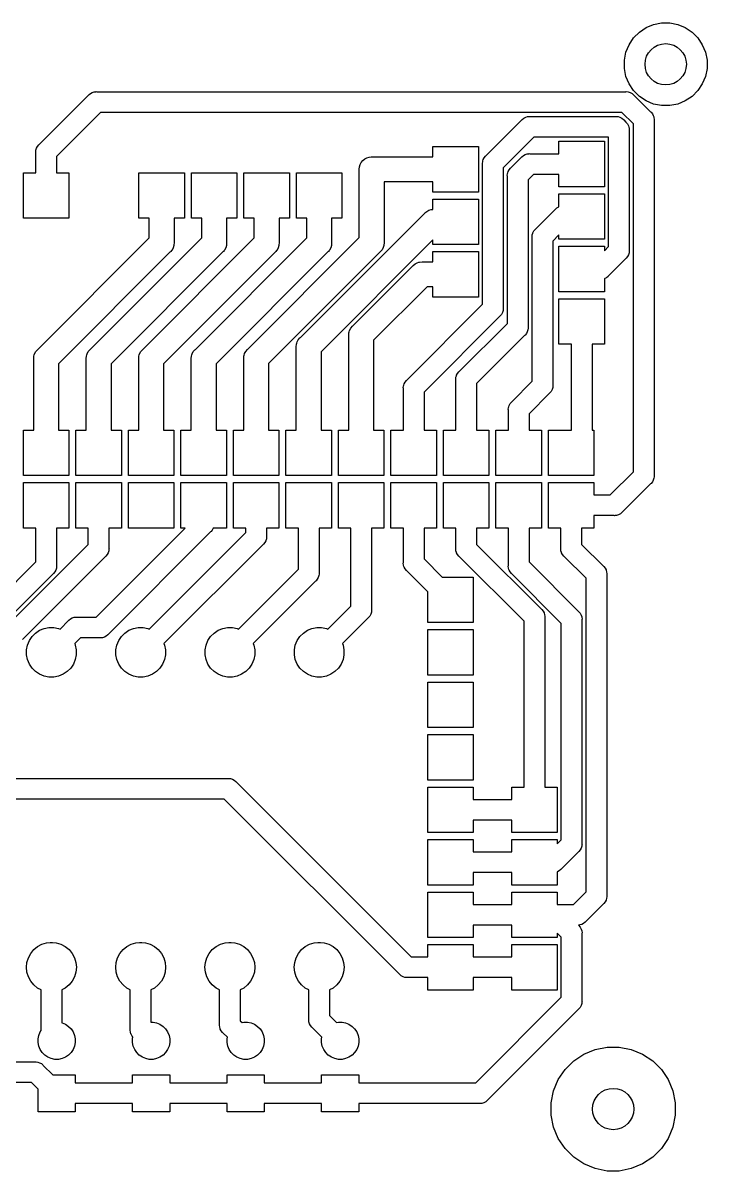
# Model space of a CAD drawing. Extents: x 109.8 to 170.9, y -114 to -57.2.
# Drawn here: x 137.8 to 170.9, y -112.7 to -57.2 of the extents above; entities that cross this region are included whole.
import ezdxf

# ---------------------------------------------------------------- set-up
doc = ezdxf.new("R2010")
doc.units = 0
doc.header["$MEASUREMENT"] = 0
doc.layers.add('BLACK', color=7, linetype='CONTINUOUS')

msp = doc.modelspace()

# ---------------------------------------------------------------- linework, layer by layer
at = {"layer": 'BLACK', "linetype": 'CONTINUOUS'}
for p, q in [((168.327, -57.2589), (168.713, -57.182)), ((168.713, -57.182), (169.107, -57.182)), ((169.107, -57.182), (169.493, -57.2589)), ((167.356, -57.9071), (167.635, -57.6285)), ((167.635, -57.6285), (167.963, -57.4096)), ((167.963, -57.4096), (168.327, -57.2589)), ((169.493, -57.2589), (169.857, -57.4096)), ((169.857, -57.4096), (170.185, -57.6285)), ((170.185, -57.6285), (170.464, -57.9071)), ((166.987, -58.5986), (167.138, -58.2346)), ((167.138, -58.2346), (167.356, -57.9071)), ((170.464, -57.9071), (170.682, -58.2346)), ((170.682, -58.2346), (170.833, -58.5986)), ((166.91, -58.985), (166.987, -58.5986)), ((170.833, -58.5986), (170.91, -58.985)), ((166.91, -59.379), (166.91, -58.985)), ((166.987, -59.7654), (166.91, -59.379)), ((170.91, -59.379), (170.833, -59.7654)), ((170.91, -58.985), (170.91, -59.379)), ((167.138, -60.1294), (166.987, -59.7654)), ((170.833, -59.7654), (170.682, -60.1294)), ((141.083, -60.5902), (141.17, -60.5438)), ((141.17, -60.5438), (141.264, -60.5152)), ((141.17, -60.5438), (141.17, -60.5438)), ((141.264, -60.5152), (141.337, -60.508)), ((141.337, -60.508), (141.362, -60.5056)), ((141.362, -60.5056), (141.387, -60.508)), ((141.387, -60.508), (166.978, -60.508)), ((166.978, -60.508), (167.003, -60.5056)), ((167.003, -60.5056), (167.101, -60.5152)), ((167.101, -60.5152), (167.195, -60.5438)), ((167.356, -60.4569), (167.138, -60.1294)), ((167.195, -60.5438), (167.195, -60.5438)), ((167.195, -60.5438), (167.282, -60.5902)), ((167.635, -60.7355), (167.356, -60.4569)), ((170.464, -60.4569), (170.185, -60.7355)), ((170.682, -60.1294), (170.464, -60.4569)), ((138.602, -63.0611), (140.991, -60.6718)), ((140.991, -60.6718), (141.007, -60.6527)), ((141.007, -60.6527), (141.026, -60.6371)), ((141.026, -60.6371), (141.083, -60.5902)), ((141.026, -60.6371), (141.026, -60.6371)), ((167.282, -60.5902), (167.358, -60.6527)), ((167.358, -60.6527), (167.374, -60.6718)), ((167.374, -60.6718), (168.182, -61.48)), ((167.963, -60.9544), (167.635, -60.7355)), ((168.327, -61.1051), (167.963, -60.9544)), ((169.857, -60.9544), (169.493, -61.1051)), ((170.185, -60.7355), (169.857, -60.9544)), ((141.569, -61.508), (139.438, -63.6391)), ((166.796, -61.508), (141.569, -61.508)), ((167.346, -62.058), (166.796, -61.508)), ((168.182, -61.48), (168.201, -61.4957)), ((168.201, -61.4957), (168.264, -61.5718)), ((168.264, -61.5718), (168.31, -61.6587)), ((168.713, -61.182), (168.327, -61.1051)), ((169.107, -61.182), (168.713, -61.182)), ((169.493, -61.1051), (169.107, -61.182)), ((160.214, -63.6151), (161.957, -61.8718)), ((161.957, -61.8718), (161.973, -61.8527)), ((161.973, -61.8527), (162.049, -61.7903)), ((162.049, -61.7903), (162.136, -61.7438)), ((162.136, -61.7438), (162.23, -61.7152)), ((162.23, -61.7152), (162.303, -61.708)), ((162.303, -61.708), (162.328, -61.7056)), ((162.328, -61.7056), (162.353, -61.708)), ((162.353, -61.708), (166.481, -61.708)), ((166.481, -61.708), (166.506, -61.7056)), ((166.506, -61.7056), (166.531, -61.708)), ((166.531, -61.708), (166.604, -61.7152)), ((166.604, -61.7152), (166.698, -61.7438)), ((166.698, -61.7438), (166.785, -61.7903)), ((166.785, -61.7903), (166.861, -61.8527)), ((166.861, -61.8527), (166.877, -61.8718)), ((166.877, -61.8718), (166.982, -61.9771)), ((166.982, -61.9771), (167.001, -61.9927)), ((167.001, -61.9927), (167.064, -62.0689)), ((167.064, -62.0689), (167.11, -62.1557)), ((167.11, -62.1557), (167.13, -62.2219)), ((167.346, -78.9029), (167.346, -62.058)), ((168.31, -61.6587), (168.331, -61.726)), ((168.331, -61.726), (168.339, -61.7529)), ((168.339, -61.7529), (168.348, -61.8509)), ((168.348, -61.8509), (168.346, -61.8755)), ((168.346, -61.8755), (168.346, -79.0854)), ((162.535, -62.708), (161.05, -64.1931)), ((166.146, -62.708), (162.535, -62.708)), ((166.146, -68.0009), (166.146, -62.708)), ((167.13, -62.2219), (167.139, -62.25)), ((167.139, -62.25), (167.148, -62.348)), ((167.148, -62.348), (167.146, -62.3726)), ((167.146, -62.3726), (167.146, -68.1834)), ((138.445, -63.334), (138.474, -63.2397)), ((138.474, -63.2397), (138.476, -63.235)), ((138.476, -63.235), (138.52, -63.1529)), ((138.52, -63.1529), (138.583, -63.0767)), ((138.583, -63.0767), (138.602, -63.0611)), ((157.65, -63.662), (157.65, -63.162)), ((157.65, -63.162), (159.85, -63.162)), ((159.85, -63.162), (159.85, -65.362)), ((163.746, -63.508), (163.746, -62.908)), ((163.746, -62.908), (165.946, -62.908)), ((165.946, -62.908), (165.946, -65.108)), ((138.436, -63.432), (138.445, -63.334)), ((138.438, -63.4566), (138.436, -63.432)), ((138.438, -64.432), (138.438, -63.4566)), ((139.438, -63.6391), (139.438, -64.432)), ((154.185, -63.927), (154.26, -63.8357)), ((154.26, -63.8357), (154.351, -63.7607)), ((154.351, -63.7607), (154.455, -63.705)), ((154.455, -63.705), (154.568, -63.6707)), ((154.568, -63.6707), (154.657, -63.662)), ((154.657, -63.662), (154.686, -63.6591)), ((154.686, -63.6591), (154.715, -63.662)), ((154.715, -63.662), (157.65, -63.662)), ((160.057, -63.888), (160.069, -63.8497)), ((160.069, -63.8497), (160.086, -63.7937)), ((160.086, -63.7937), (160.132, -63.7069)), ((160.132, -63.7069), (160.195, -63.6307)), ((160.195, -63.6307), (160.214, -63.6151)), ((161.414, -64.1931), (161.935, -63.6718)), ((161.935, -63.6718), (161.951, -63.6527)), ((161.951, -63.6527), (162.027, -63.5903)), ((162.027, -63.5903), (162.114, -63.5438)), ((162.114, -63.5438), (162.208, -63.5152)), ((162.208, -63.5152), (162.281, -63.508)), ((162.281, -63.508), (162.306, -63.5056)), ((162.281, -63.508), (162.281, -63.508)), ((162.306, -63.5056), (162.331, -63.508)), ((162.331, -63.508), (163.746, -63.508)), ((137.838, -66.632), (137.838, -64.432)), ((137.838, -64.432), (138.438, -64.432)), ((139.438, -64.432), (140.038, -64.432)), ((140.038, -64.432), (140.038, -66.632)), ((143.426, -66.632), (143.426, -64.432)), ((143.426, -64.432), (145.626, -64.432)), ((145.626, -64.432), (145.626, -66.632)), ((145.966, -66.632), (145.966, -64.432)), ((145.966, -64.432), (148.166, -64.432)), ((148.166, -64.432), (148.166, -66.632)), ((148.506, -66.632), (148.506, -64.432)), ((148.506, -64.432), (150.706, -64.432)), ((150.706, -64.432), (150.706, -66.632)), ((151.046, -66.632), (151.046, -64.432)), ((151.046, -64.432), (153.246, -64.432)), ((153.246, -64.432), (153.246, -66.632)), ((154.083, -64.262), (154.095, -64.1444)), ((154.086, -64.2915), (154.083, -64.262)), ((154.086, -67.5695), (154.086, -64.2915)), ((154.095, -64.1444), (154.129, -64.0313)), ((154.129, -64.0313), (154.185, -63.927)), ((160.048, -63.986), (160.057, -63.888)), ((160.05, -64.0106), (160.048, -63.986)), ((160.05, -70.7949), (160.05, -64.0106)), ((161.05, -64.1931), (161.05, -70.9774)), ((161.257, -64.466), (161.267, -64.4327)), ((161.267, -64.4327), (161.286, -64.3717)), ((161.286, -64.3717), (161.332, -64.2849)), ((161.332, -64.2849), (161.395, -64.2087)), ((161.395, -64.2087), (161.414, -64.1931)), ((157.65, -64.862), (155.286, -64.862)), ((155.286, -64.862), (155.286, -67.7885)), ((157.65, -65.362), (157.65, -64.862)), ((161.248, -64.564), (161.257, -64.466)), ((161.25, -64.5885), (161.248, -64.564)), ((161.25, -71.7229), (161.25, -64.5885)), ((162.513, -64.508), (162.25, -64.7711)), ((162.25, -64.7711), (162.25, -71.9054)), ((163.746, -64.508), (162.513, -64.508)), ((163.746, -65.108), (163.746, -64.508)), ((159.85, -65.362), (157.65, -65.362)), ((165.946, -65.108), (163.746, -65.108)), ((163.746, -66.0801), (163.746, -65.448)), ((163.746, -65.448), (165.946, -65.448)), ((165.946, -65.448), (165.946, -67.648)), ((157.65, -66.2022), (157.65, -65.702)), ((157.65, -65.702), (159.85, -65.702)), ((159.85, -65.702), (159.85, -67.902)), ((163.647, -66.1303), (163.734, -66.0838)), ((163.734, -66.0838), (163.746, -66.0801)), ((140.038, -66.632), (137.838, -66.632)), ((143.926, -66.632), (143.426, -66.632)), ((143.926, -67.5835), (143.926, -66.632)), ((145.626, -66.632), (145.126, -66.632)), ((145.126, -66.632), (145.126, -67.8025)), ((146.466, -66.632), (145.966, -66.632)), ((146.466, -67.5835), (146.466, -66.632)), ((148.166, -66.632), (147.666, -66.632)), ((147.666, -66.632), (147.666, -67.8025)), ((149.006, -66.632), (148.506, -66.632)), ((149.006, -67.5835), (149.006, -66.632)), ((150.706, -66.632), (150.206, -66.632)), ((150.206, -66.632), (150.206, -67.8025)), ((151.546, -66.632), (151.046, -66.632)), ((151.235, -72.4008), (157.237, -66.3986)), ((151.546, -67.5835), (151.546, -66.632)), ((153.246, -66.632), (152.746, -66.632)), ((152.746, -66.632), (152.746, -67.8025)), ((157.237, -66.3986), (157.256, -66.3757)), ((157.256, -66.3757), (157.347, -66.3007)), ((157.347, -66.3007), (157.451, -66.245)), ((157.451, -66.245), (157.564, -66.2107)), ((157.564, -66.2107), (157.65, -66.2022)), ((162.614, -67.153), (163.555, -66.2118)), ((163.555, -66.2118), (163.571, -66.1927)), ((163.571, -66.1927), (163.647, -66.1303)), ((162.532, -67.2448), (162.595, -67.1687)), ((162.595, -67.1687), (162.614, -67.153)), ((138.535, -72.9749), (143.926, -67.5835)), ((141.075, -72.9749), (146.466, -67.5835)), ((143.615, -72.9749), (149.006, -67.5835)), ((146.155, -72.9749), (151.546, -67.5835)), ((148.695, -72.9609), (154.086, -67.5695)), ((157.65, -67.6824), (152.238, -73.0944)), ((157.65, -67.902), (157.65, -67.6824)), ((162.448, -67.524), (162.457, -67.426)), ((162.45, -67.5485), (162.448, -67.524)), ((162.45, -74.5189), (162.45, -67.5485)), ((162.457, -67.426), (162.478, -67.359)), ((162.478, -67.359), (162.486, -67.3317)), ((162.486, -67.3317), (162.532, -67.2448)), ((163.746, -67.4351), (163.45, -67.7311)), ((163.45, -67.7311), (163.45, -74.7014)), ((163.746, -67.648), (163.746, -67.4351)), ((165.946, -67.648), (163.746, -67.648)), ((144.929, -68.2771), (139.538, -73.6685)), ((147.469, -68.2771), (142.078, -73.6685)), ((150.009, -68.2771), (144.618, -73.6685)), ((144.952, -68.2583), (144.929, -68.2771)), ((144.971, -68.2354), (144.952, -68.2583)), ((145.006, -68.193), (144.971, -68.2354)), ((145.027, -68.167), (145.006, -68.193)), ((145.083, -68.0627), (145.027, -68.167)), ((145.117, -67.9496), (145.083, -68.0627)), ((145.122, -67.899), (145.117, -67.9496)), ((145.129, -67.832), (145.122, -67.899)), ((145.126, -67.8025), (145.129, -67.832)), ((152.549, -68.2771), (147.158, -73.6685)), ((147.492, -68.2583), (147.469, -68.2771)), ((147.511, -68.2354), (147.492, -68.2583)), ((147.546, -68.193), (147.511, -68.2354)), ((147.567, -68.167), (147.546, -68.193)), ((147.623, -68.0627), (147.567, -68.167)), ((147.657, -67.9496), (147.623, -68.0627)), ((147.662, -67.899), (147.657, -67.9496)), ((147.669, -67.832), (147.662, -67.899)), ((147.666, -67.8025), (147.669, -67.832)), ((155.089, -68.2631), (149.698, -73.6545)), ((150.032, -68.2583), (150.009, -68.2771)), ((150.051, -68.2354), (150.032, -68.2583)), ((150.086, -68.193), (150.051, -68.2354)), ((150.107, -68.167), (150.086, -68.193)), ((150.163, -68.0627), (150.107, -68.167)), ((150.197, -67.9496), (150.163, -68.0627)), ((150.202, -67.899), (150.197, -67.9496)), ((150.209, -67.832), (150.202, -67.899)), ((150.206, -67.8025), (150.209, -67.832)), ((152.572, -68.2583), (152.549, -68.2771)), ((152.591, -68.2354), (152.572, -68.2583)), ((152.626, -68.193), (152.591, -68.2354)), ((152.647, -68.167), (152.626, -68.193)), ((152.703, -68.0627), (152.647, -68.167)), ((152.737, -67.9496), (152.703, -68.0627)), ((152.742, -67.899), (152.737, -67.9496)), ((152.749, -67.832), (152.742, -67.899)), ((152.746, -67.8025), (152.749, -67.832)), ((155.112, -68.2443), (155.089, -68.2631)), ((155.187, -68.153), (155.112, -68.2443)), ((155.243, -68.0487), (155.187, -68.153)), ((155.273, -67.9496), (155.243, -68.0487)), ((155.277, -67.9356), (155.273, -67.9496)), ((155.289, -67.818), (155.277, -67.9356)), ((155.286, -67.7885), (155.289, -67.818)), ((159.85, -67.902), (157.65, -67.902)), ((157.65, -68.742), (157.65, -68.242)), ((157.65, -68.242), (159.85, -68.242)), ((159.85, -68.242), (159.85, -70.442)), ((163.746, -70.188), (163.746, -67.988)), ((163.746, -67.988), (165.946, -67.988)), ((165.946, -67.988), (165.946, -68.2009)), ((165.946, -68.2009), (166.146, -68.0009)), ((167.139, -68.306), (167.11, -68.4003)), ((167.146, -68.2326), (167.139, -68.306)), ((167.146, -68.1834), (167.148, -68.208)), ((167.148, -68.208), (167.146, -68.2326)), ((167.146, -68.2326), (167.146, -68.2326)), ((156.696, -68.9157), (156.787, -68.8407)), ((156.787, -68.8407), (156.891, -68.785)), ((156.891, -68.785), (156.97, -68.7611)), ((156.97, -68.7611), (157.004, -68.7507)), ((157.004, -68.7507), (157.122, -68.7391)), ((157.122, -68.7391), (157.151, -68.742)), ((157.151, -68.742), (157.65, -68.742)), ((166.982, -68.5789), (166.137, -69.4242)), ((167.001, -68.5633), (166.982, -68.5789)), ((167.064, -68.4871), (167.001, -68.5633)), ((167.11, -68.4003), (167.064, -68.4871)), ((153.775, -71.8407), (156.677, -68.9386)), ((156.677, -68.9386), (156.696, -68.9157)), ((166.137, -69.4242), (166.121, -69.4433)), ((157.37, -69.942), (154.778, -72.5344)), ((157.65, -69.942), (157.37, -69.942)), ((157.65, -70.442), (157.65, -69.942)), ((165.958, -69.5522), (165.946, -69.5559)), ((165.946, -69.5559), (165.946, -70.188)), ((166.045, -69.5057), (165.958, -69.5522)), ((166.121, -69.4433), (166.045, -69.5057)), ((159.85, -70.442), (157.65, -70.442)), ((165.946, -70.188), (163.746, -70.188)), ((163.746, -72.728), (163.746, -70.528)), ((163.746, -70.528), (165.946, -70.528)), ((165.946, -70.528), (165.946, -72.728)), ((156.382, -74.4631), (160.05, -70.7949)), ((161.05, -71.0266), (161.043, -71.1)), ((161.05, -70.9774), (161.052, -71.002)), ((161.052, -71.002), (161.05, -71.0266)), ((160.886, -71.3729), (157.218, -75.0411)), ((160.905, -71.3573), (160.886, -71.3729)), ((160.968, -71.2811), (160.905, -71.3573)), ((161.014, -71.1943), (160.968, -71.2811)), ((161.043, -71.1), (161.014, -71.1943)), ((153.575, -72.2858), (153.587, -72.1682)), ((153.587, -72.1682), (153.601, -72.1223)), ((153.601, -72.1223), (153.621, -72.0551)), ((153.621, -72.0551), (153.677, -71.9509)), ((153.677, -71.9509), (153.752, -71.8595)), ((153.752, -71.8595), (153.775, -71.8407)), ((158.922, -74.0511), (161.25, -71.7229)), ((162.168, -72.2091), (162.105, -72.2853)), ((162.214, -72.1223), (162.168, -72.2091)), ((162.243, -72.028), (162.214, -72.1223)), ((162.25, -71.9545), (162.243, -72.028)), ((162.25, -71.9054), (162.252, -71.93)), ((162.252, -71.93), (162.25, -71.9545)), ((151.035, -72.8459), (151.047, -72.7283)), ((151.047, -72.7283), (151.061, -72.6813)), ((151.061, -72.6813), (151.081, -72.6152)), ((151.081, -72.6152), (151.137, -72.511)), ((151.137, -72.511), (151.212, -72.4196)), ((151.212, -72.4196), (151.235, -72.4008)), ((153.578, -72.3153), (153.575, -72.2858)), ((153.578, -76.878), (153.578, -72.3153)), ((154.778, -72.5344), (154.778, -76.878)), ((162.086, -72.3009), (159.758, -74.6291)), ((162.105, -72.2853), (162.086, -72.3009)), ((164.346, -72.728), (163.746, -72.728)), ((164.346, -76.878), (164.346, -72.728)), ((165.946, -72.728), (165.346, -72.728)), ((165.346, -72.728), (165.346, -76.878)), ((138.335, -73.42), (138.347, -73.3024)), ((138.347, -73.3024), (138.365, -73.2414)), ((138.365, -73.2414), (138.381, -73.1893)), ((138.381, -73.1893), (138.437, -73.085)), ((138.437, -73.085), (138.512, -72.9937)), ((138.512, -72.9937), (138.535, -72.9749)), ((140.875, -73.42), (140.887, -73.3024)), ((140.887, -73.3024), (140.905, -73.2414)), ((140.905, -73.2414), (140.921, -73.1893)), ((140.921, -73.1893), (140.977, -73.085)), ((140.977, -73.085), (141.052, -72.9937)), ((141.052, -72.9937), (141.075, -72.9749)), ((143.415, -73.42), (143.427, -73.3024)), ((143.427, -73.3024), (143.445, -73.2414)), ((143.445, -73.2414), (143.461, -73.1893)), ((143.461, -73.1893), (143.517, -73.085)), ((143.517, -73.085), (143.592, -72.9937)), ((143.592, -72.9937), (143.615, -72.9749)), ((145.955, -73.42), (145.967, -73.3024)), ((145.967, -73.3024), (145.985, -73.2414)), ((145.985, -73.2414), (146.001, -73.1893)), ((146.001, -73.1893), (146.057, -73.085)), ((146.057, -73.085), (146.132, -72.9937)), ((146.132, -72.9937), (146.155, -72.9749)), ((148.495, -73.406), (148.507, -73.2884)), ((148.507, -73.2884), (148.512, -73.2722)), ((148.512, -73.2722), (148.541, -73.1753)), ((148.541, -73.1753), (148.597, -73.071)), ((148.597, -73.071), (148.672, -72.9797)), ((148.672, -72.9797), (148.695, -72.9609)), ((151.038, -72.8754), (151.035, -72.8459)), ((151.038, -76.878), (151.038, -72.8754)), ((152.238, -73.0944), (152.238, -76.878)), ((138.338, -73.4495), (138.335, -73.42)), ((138.338, -75.6485), (138.338, -73.4495)), ((139.538, -73.6685), (139.538, -76.878)), ((140.878, -73.4495), (140.875, -73.42)), ((140.878, -76.878), (140.878, -73.4495)), ((142.078, -73.6685), (142.078, -76.878)), ((143.418, -73.4495), (143.415, -73.42)), ((143.418, -75.6485), (143.418, -73.4495)), ((144.618, -73.6685), (144.618, -76.878)), ((145.958, -73.4495), (145.955, -73.42)), ((145.958, -75.6485), (145.958, -73.4495)), ((147.158, -73.6685), (147.158, -76.878)), ((148.498, -73.4355), (148.495, -73.406)), ((148.498, -76.878), (148.498, -73.4355)), ((149.698, -73.6545), (149.698, -76.878)), ((158.756, -74.422), (158.765, -74.324)), ((158.758, -74.4466), (158.756, -74.422)), ((158.765, -74.324), (158.784, -74.2618)), ((158.784, -74.2618), (158.794, -74.2297)), ((158.794, -74.2297), (158.84, -74.1429)), ((158.84, -74.1429), (158.903, -74.0667)), ((158.903, -74.0667), (158.922, -74.0511)), ((156.216, -74.834), (156.225, -74.736)), ((156.218, -74.8586), (156.216, -74.834)), ((156.218, -75.8534), (156.218, -74.8586)), ((156.225, -74.736), (156.236, -74.7011)), ((156.236, -74.7011), (156.254, -74.6417)), ((156.254, -74.6417), (156.3, -74.5549)), ((156.3, -74.5549), (156.363, -74.4787)), ((156.363, -74.4787), (156.382, -74.4631)), ((158.758, -75.8534), (158.758, -74.4466)), ((159.758, -74.6291), (159.758, -76.878)), ((161.462, -75.5071), (162.45, -74.5189)), ((163.414, -74.9182), (163.368, -75.0051)), ((163.443, -74.824), (163.414, -74.9182)), ((163.45, -74.7505), (163.443, -74.824)), ((163.45, -74.7014), (163.452, -74.726)), ((163.452, -74.726), (163.45, -74.7505)), ((157.218, -75.0411), (157.218, -76.878)), ((161.38, -75.5989), (161.443, -75.5227)), ((161.443, -75.5227), (161.462, -75.5071)), ((163.286, -75.0969), (162.298, -76.0851)), ((163.305, -75.0812), (163.286, -75.0969)), ((163.368, -75.0051), (163.305, -75.0812)), ((138.338, -76.878), (138.338, -75.6485)), ((138.338, -75.6485), (138.338, -75.6485)), ((143.418, -76.878), (143.418, -75.6485)), ((143.418, -75.6485), (143.418, -75.6485)), ((145.958, -76.878), (145.958, -75.6485)), ((145.958, -75.6485), (145.958, -75.6485)), ((156.218, -76.878), (156.218, -75.8534)), ((156.218, -75.8534), (156.218, -75.8534)), ((158.758, -76.878), (158.758, -75.8534)), ((158.758, -75.8534), (158.758, -75.8534)), ((161.296, -75.878), (161.305, -75.78)), ((161.298, -75.9026), (161.296, -75.878)), ((161.298, -76.878), (161.298, -75.9026)), ((161.305, -75.78), (161.314, -75.7514)), ((161.314, -75.7514), (161.334, -75.6857)), ((161.334, -75.6857), (161.38, -75.5989)), ((162.298, -76.0851), (162.298, -76.878)), ((137.838, -79.078), (137.838, -76.878)), ((137.838, -76.878), (138.338, -76.878)), ((139.538, -76.878), (140.038, -76.878)), ((140.038, -76.878), (140.038, -79.078)), ((140.378, -79.078), (140.378, -76.878)), ((140.378, -76.878), (140.878, -76.878)), ((142.078, -76.878), (142.578, -76.878)), ((142.578, -76.878), (142.578, -79.078)), ((142.918, -79.078), (142.918, -76.878)), ((142.918, -76.878), (143.418, -76.878)), ((144.618, -76.878), (145.118, -76.878)), ((145.118, -76.878), (145.118, -79.078)), ((145.458, -79.078), (145.458, -76.878)), ((145.458, -76.878), (145.958, -76.878)), ((147.158, -76.878), (147.658, -76.878)), ((147.658, -76.878), (147.658, -79.078)), ((147.998, -79.078), (147.998, -76.878)), ((147.998, -76.878), (148.498, -76.878)), ((149.698, -76.878), (150.198, -76.878)), ((150.198, -76.878), (150.198, -79.078)), ((150.538, -79.078), (150.538, -76.878)), ((150.538, -76.878), (151.038, -76.878)), ((152.238, -76.878), (152.738, -76.878)), ((152.738, -76.878), (152.738, -79.078)), ((153.078, -79.078), (153.078, -76.878)), ((153.078, -76.878), (153.578, -76.878)), ((154.778, -76.878), (155.278, -76.878)), ((155.278, -76.878), (155.278, -79.078)), ((155.618, -79.078), (155.618, -76.878)), ((155.618, -76.878), (156.218, -76.878)), ((157.218, -76.878), (157.818, -76.878)), ((157.818, -76.878), (157.818, -79.078)), ((158.158, -79.078), (158.158, -76.878)), ((158.158, -76.878), (158.758, -76.878)), ((159.758, -76.878), (160.358, -76.878)), ((160.358, -76.878), (160.358, -79.078)), ((160.698, -79.078), (160.698, -76.878)), ((160.698, -76.878), (161.298, -76.878)), ((162.298, -76.878), (162.898, -76.878)), ((162.898, -76.878), (162.898, -79.078)), ((163.238, -79.078), (163.238, -76.878)), ((163.238, -76.878), (164.346, -76.878)), ((165.346, -76.878), (165.438, -76.878)), ((165.438, -76.878), (165.438, -79.078)), ((140.038, -79.078), (137.838, -79.078)), ((137.838, -81.618), (137.838, -79.418)), ((137.838, -79.418), (140.038, -79.418)), ((140.038, -79.418), (140.038, -81.618)), ((142.578, -79.078), (140.378, -79.078)), ((140.378, -81.618), (140.378, -79.418)), ((140.378, -79.418), (142.578, -79.418)), ((142.578, -79.418), (142.578, -81.618)), ((145.118, -79.078), (142.918, -79.078)), ((142.918, -81.618), (142.918, -79.418)), ((142.918, -79.418), (145.118, -79.418)), ((145.118, -79.418), (145.118, -81.618)), ((147.658, -79.078), (145.458, -79.078)), ((145.458, -81.618), (145.458, -79.418)), ((145.458, -79.418), (147.658, -79.418)), ((147.658, -79.418), (147.658, -81.618)), ((150.198, -79.078), (147.998, -79.078)), ((147.998, -81.618), (147.998, -79.418)), ((147.998, -79.418), (150.198, -79.418)), ((150.198, -79.418), (150.198, -81.618)), ((152.738, -79.078), (150.538, -79.078)), ((150.538, -81.618), (150.538, -79.418)), ((150.538, -79.418), (152.738, -79.418)), ((152.738, -79.418), (152.738, -81.618)), ((155.278, -79.078), (153.078, -79.078)), ((153.078, -81.618), (153.078, -79.418)), ((153.078, -79.418), (155.278, -79.418)), ((155.278, -79.418), (155.278, -81.618)), ((157.818, -79.078), (155.618, -79.078)), ((155.618, -81.618), (155.618, -79.418)), ((155.618, -79.418), (157.818, -79.418)), ((157.818, -79.418), (157.818, -81.618)), ((160.358, -79.078), (158.158, -79.078)), ((158.158, -81.618), (158.158, -79.418)), ((158.158, -79.418), (160.358, -79.418)), ((160.358, -79.418), (160.358, -81.618)), ((162.898, -79.078), (160.698, -79.078)), ((160.698, -81.618), (160.698, -79.418)), ((160.698, -79.418), (162.898, -79.418)), ((162.898, -79.418), (162.898, -81.618)), ((165.438, -79.078), (163.238, -79.078)), ((163.238, -81.618), (163.238, -79.418)), ((163.238, -79.418), (165.438, -79.418)), ((165.438, -79.418), (165.438, -80.018)), ((166.231, -80.018), (167.346, -78.9029)), ((168.264, -79.3891), (168.201, -79.4653)), ((168.31, -79.3023), (168.264, -79.3891)), ((168.339, -79.208), (168.31, -79.3023)), ((168.346, -79.1345), (168.339, -79.208)), ((168.346, -79.0854), (168.348, -79.11)), ((168.348, -79.11), (168.346, -79.1345)), ((168.346, -79.1345), (168.346, -79.1345)), ((168.182, -79.4809), (166.809, -80.8542)), ((168.201, -79.4653), (168.182, -79.4809)), ((165.438, -80.018), (166.231, -80.018)), ((166.413, -81.018), (165.438, -81.018)), ((165.438, -81.018), (165.438, -81.618)), ((166.438, -81.0204), (166.413, -81.018)), ((166.463, -81.018), (166.438, -81.0204)), ((166.536, -81.0108), (166.463, -81.018)), ((166.63, -80.9822), (166.536, -81.0108)), ((166.717, -80.9357), (166.63, -80.9822)), ((166.793, -80.8733), (166.717, -80.9357)), ((166.809, -80.8542), (166.793, -80.8733)), ((138.438, -81.618), (137.838, -81.618)), ((138.438, -83.2538), (138.438, -81.618)), ((140.038, -81.618), (139.438, -81.618)), ((139.438, -81.618), (139.438, -83.4364)), ((140.978, -81.618), (140.378, -81.618)), ((140.978, -82.4109), (140.978, -81.618)), ((141.359, -85.93), (145.671, -81.618)), ((142.578, -81.618), (141.978, -81.618)), ((141.978, -81.618), (141.978, -82.5935)), ((145.118, -81.618), (142.918, -81.618)), ((145.671, -81.618), (145.458, -81.618)), ((147.022, -81.6303), (146.976, -81.7171)), ((147.026, -81.618), (147.022, -81.6303)), ((147.658, -81.618), (147.026, -81.618)), ((148.598, -81.618), (147.998, -81.618)), ((148.598, -81.8349), (148.598, -81.618)), ((150.198, -81.618), (149.598, -81.618)), ((149.598, -81.618), (149.598, -82.0175)), ((151.138, -81.618), (150.538, -81.618)), ((151.138, -83.6129), (151.138, -81.618)), ((152.738, -81.618), (152.138, -81.618)), ((152.138, -81.618), (152.138, -83.7954)), ((153.678, -81.618), (153.078, -81.618)), ((153.678, -85.3909), (153.678, -81.618)), ((155.278, -81.618), (154.678, -81.618)), ((154.678, -81.618), (154.678, -85.5734)), ((156.218, -81.618), (155.618, -81.618)), ((156.218, -83.2874), (156.218, -81.618)), ((157.818, -81.618), (157.218, -81.618)), ((157.218, -81.618), (157.218, -83.1049)), ((158.758, -81.618), (158.158, -81.618)), ((158.758, -82.5934), (158.758, -81.618)), ((160.358, -81.618), (159.758, -81.618)), ((159.758, -81.618), (159.758, -82.4109)), ((161.298, -81.618), (160.698, -81.618)), ((161.298, -83.4364), (161.298, -81.618)), ((162.898, -81.618), (162.298, -81.618)), ((162.298, -81.618), (162.298, -83.2538)), ((163.838, -81.618), (163.238, -81.618)), ((163.838, -82.5934), (163.838, -81.618)), ((165.438, -81.618), (164.838, -81.618)), ((164.838, -81.618), (164.838, -82.4109)), ((146.894, -81.8089), (141.937, -86.7662)), ((143.928, -86.5045), (148.598, -81.8349)), ((146.913, -81.7933), (146.894, -81.8089)), ((146.976, -81.7171), (146.913, -81.7933)), ((149.591, -82.14), (149.562, -82.2343)), ((149.598, -82.0666), (149.591, -82.14)), ((149.598, -82.0175), (149.6, -82.042)), ((149.6, -82.042), (149.598, -82.0666)), ((149.598, -82.0666), (149.598, -82.0666)), ((136.956, -86.4331), (140.978, -82.4109)), ((141.971, -82.716), (141.942, -82.8103)), ((141.978, -82.6426), (141.971, -82.716)), ((141.978, -82.5935), (141.98, -82.618)), ((141.98, -82.618), (141.978, -82.6426)), ((141.978, -82.6426), (141.978, -82.6426)), ((149.434, -82.4129), (144.636, -87.2116)), ((149.453, -82.3973), (149.434, -82.4129)), ((149.516, -82.3211), (149.453, -82.3973)), ((149.562, -82.2343), (149.516, -82.3211)), ((158.756, -82.618), (158.758, -82.5934)), ((158.765, -82.716), (158.756, -82.618)), ((158.79, -82.7984), (158.765, -82.716)), ((159.758, -82.4109), (162.896, -85.5491)), ((163.836, -82.618), (163.838, -82.5934)), ((163.845, -82.716), (163.836, -82.618)), ((163.87, -82.7984), (163.845, -82.716)), ((164.838, -82.4109), (165.896, -83.4691)), ((135.756, -85.936), (138.438, -83.2538)), ((141.814, -82.9889), (137.792, -87.0111)), ((141.833, -82.9733), (141.814, -82.9889)), ((141.896, -82.8971), (141.833, -82.9733)), ((141.942, -82.8103), (141.896, -82.8971)), ((156.216, -83.312), (156.218, -83.2874)), ((156.225, -83.41), (156.216, -83.312)), ((157.218, -83.1049), (158.103, -83.99)), ((158.794, -82.8103), (158.79, -82.7984)), ((158.84, -82.8971), (158.794, -82.8103)), ((158.903, -82.9733), (158.84, -82.8971)), ((158.922, -82.9889), (158.903, -82.9733)), ((162.06, -86.1271), (158.922, -82.9889)), ((162.298, -83.2538), (164.696, -85.652)), ((163.874, -82.8103), (163.87, -82.7984)), ((163.92, -82.8971), (163.874, -82.8103)), ((163.983, -82.9733), (163.92, -82.8971)), ((164.002, -82.9889), (163.983, -82.9733)), ((165.06, -84.0471), (164.002, -82.9889)), ((139.274, -83.8319), (136.592, -86.514)), ((139.293, -83.8162), (139.274, -83.8319)), ((139.356, -83.7401), (139.293, -83.8162)), ((139.402, -83.6532), (139.356, -83.7401)), ((139.431, -83.5589), (139.402, -83.6532)), ((139.438, -83.4855), (139.431, -83.5589)), ((139.438, -83.4364), (139.44, -83.4609)), ((139.44, -83.4609), (139.438, -83.4855)), ((139.438, -83.4855), (139.438, -83.4855)), ((148.246, -86.5045), (151.138, -83.6129)), ((152.138, -83.8446), (152.131, -83.918)), ((152.138, -83.7954), (152.14, -83.82)), ((152.14, -83.82), (152.138, -83.8446)), ((156.248, -83.4847), (156.225, -83.41)), ((156.254, -83.5043), (156.248, -83.4847)), ((156.3, -83.5911), (156.254, -83.5043)), ((156.363, -83.6673), (156.3, -83.5911)), ((156.382, -83.6829), (156.363, -83.6673)), ((157.396, -84.6971), (156.382, -83.6829)), ((161.296, -83.4609), (161.298, -83.4364)), ((161.305, -83.5589), (161.296, -83.4609)), ((161.326, -83.6277), (161.305, -83.5589)), ((161.334, -83.6532), (161.326, -83.6277)), ((161.38, -83.7401), (161.334, -83.6532)), ((161.443, -83.8162), (161.38, -83.7401)), ((161.462, -83.8319), (161.443, -83.8162)), ((163.86, -86.23), (161.462, -83.8319)), ((165.896, -83.4691), (165.915, -83.4847)), ((165.915, -83.4847), (165.978, -83.5609)), ((165.978, -83.5609), (166.024, -83.6477)), ((166.024, -83.6477), (166.03, -83.6673)), ((166.03, -83.6673), (166.053, -83.742)), ((166.053, -83.742), (166.062, -83.84)), ((166.062, -83.84), (166.06, -83.8646)), ((166.06, -83.8646), (166.06, -99.4054)), ((151.974, -84.1909), (148.954, -87.2116)), ((151.993, -84.1753), (151.974, -84.1909)), ((152.056, -84.0991), (151.993, -84.1753)), ((152.102, -84.0123), (152.056, -84.0991)), ((152.131, -83.918), (152.102, -84.0123)), ((158.103, -83.99), (159.596, -83.99)), ((159.596, -83.99), (159.596, -86.19)), ((165.06, -99.2229), (165.06, -84.0471)), ((157.396, -86.19), (157.396, -84.6971)), ((152.564, -86.5045), (153.678, -85.3909)), ((139.61, -86.5045), (140.021, -86.0938)), ((140.021, -86.0938), (140.037, -86.0747)), ((140.037, -86.0747), (140.113, -86.0123)), ((140.113, -86.0123), (140.2, -85.9658)), ((140.2, -85.9658), (140.294, -85.9372)), ((140.294, -85.9372), (140.392, -85.9276)), ((140.392, -85.9276), (140.417, -85.93)), ((140.417, -85.93), (141.359, -85.93)), ((154.514, -85.9689), (153.272, -87.2116)), ((154.533, -85.9533), (154.514, -85.9689)), ((154.596, -85.8771), (154.533, -85.9533)), ((154.642, -85.7903), (154.596, -85.8771)), ((154.671, -85.696), (154.642, -85.7903)), ((154.674, -85.6622), (154.671, -85.696)), ((154.68, -85.598), (154.674, -85.6622)), ((154.678, -85.5734), (154.68, -85.598)), ((162.896, -85.5491), (162.915, -85.5647)), ((162.915, -85.5647), (162.978, -85.6409)), ((162.978, -85.6409), (163.024, -85.7277)), ((163.024, -85.7277), (163.053, -85.822)), ((163.053, -85.822), (163.058, -85.8771)), ((163.058, -85.8771), (163.062, -85.92)), ((163.062, -85.92), (163.06, -85.9446)), ((163.06, -85.9446), (163.06, -94.15)), ((164.696, -85.652), (164.715, -85.6677)), ((164.715, -85.6677), (164.778, -85.7438)), ((164.778, -85.7438), (164.824, -85.8307)), ((164.824, -85.8307), (164.851, -85.92)), ((164.851, -85.92), (164.853, -85.9249)), ((164.853, -85.9249), (164.862, -86.0229)), ((164.862, -86.0229), (164.86, -86.0475)), ((164.86, -86.0475), (164.86, -96.8854)), ((138.427, -86.6979), (138.624, -86.5666)), ((138.624, -86.5666), (138.842, -86.4761)), ((138.842, -86.4761), (139.074, -86.43)), ((139.074, -86.43), (139.31, -86.43)), ((139.31, -86.43), (139.542, -86.4761)), ((139.542, -86.4761), (139.61, -86.5045)), ((142.745, -86.6979), (142.942, -86.5666)), ((142.942, -86.5666), (143.16, -86.4761)), ((143.16, -86.4761), (143.392, -86.43)), ((143.392, -86.43), (143.628, -86.43)), ((143.628, -86.43), (143.86, -86.4761)), ((143.86, -86.4761), (143.928, -86.5045)), ((147.063, -86.6979), (147.26, -86.5666)), ((147.26, -86.5666), (147.478, -86.4761)), ((147.478, -86.4761), (147.71, -86.43)), ((147.71, -86.43), (147.946, -86.43)), ((147.946, -86.43), (148.178, -86.4761)), ((148.178, -86.4761), (148.246, -86.5045)), ((151.381, -86.6979), (151.578, -86.5666)), ((151.578, -86.5666), (151.796, -86.4761)), ((151.796, -86.4761), (152.028, -86.43)), ((152.028, -86.43), (152.264, -86.43)), ((152.264, -86.43), (152.496, -86.4761)), ((152.496, -86.4761), (152.564, -86.5045)), ((159.596, -86.19), (157.396, -86.19)), ((157.396, -88.73), (157.396, -86.53)), ((157.396, -86.53), (159.596, -86.53)), ((159.596, -86.53), (159.596, -88.73)), ((162.06, -93.1254), (162.06, -86.1271)), ((163.86, -96.7029), (163.86, -86.23)), ((138.038, -87.28), (138.129, -87.0616)), ((138.129, -87.0616), (138.26, -86.865)), ((138.26, -86.865), (138.427, -86.6979)), ((140.599, -86.93), (140.318, -87.2116)), ((141.541, -86.93), (140.599, -86.93)), ((141.566, -86.9324), (141.541, -86.93)), ((141.591, -86.93), (141.566, -86.9324)), ((141.664, -86.9228), (141.591, -86.93)), ((141.758, -86.8942), (141.664, -86.9228)), ((141.845, -86.8477), (141.758, -86.8942)), ((141.921, -86.7853), (141.845, -86.8477)), ((141.937, -86.7662), (141.921, -86.7853)), ((142.356, -87.28), (142.447, -87.0616)), ((142.447, -87.0616), (142.578, -86.865)), ((142.578, -86.865), (142.745, -86.6979)), ((146.674, -87.28), (146.765, -87.0616)), ((146.765, -87.0616), (146.896, -86.865)), ((146.896, -86.865), (147.063, -86.6979)), ((150.992, -87.28), (151.083, -87.0616)), ((151.083, -87.0616), (151.214, -86.865)), ((151.214, -86.865), (151.381, -86.6979)), ((137.992, -87.5118), (138.038, -87.28)), ((137.992, -87.7482), (137.992, -87.5118)), ((138.038, -87.98), (137.992, -87.7482)), ((140.318, -87.2116), (140.346, -87.28)), ((140.346, -87.28), (140.392, -87.5118)), ((140.392, -87.7482), (140.346, -87.98)), ((140.392, -87.5118), (140.392, -87.7482)), ((142.31, -87.5118), (142.356, -87.28)), ((142.31, -87.7482), (142.31, -87.5118)), ((142.356, -87.98), (142.31, -87.7482)), ((144.636, -87.2116), (144.664, -87.28)), ((144.664, -87.28), (144.71, -87.5118)), ((144.71, -87.7482), (144.664, -87.98)), ((144.71, -87.5118), (144.71, -87.7482)), ((146.628, -87.5118), (146.674, -87.28)), ((146.628, -87.7482), (146.628, -87.5118)), ((146.674, -87.98), (146.628, -87.7482)), ((148.954, -87.2116), (148.982, -87.28)), ((148.982, -87.28), (149.028, -87.5118)), ((149.028, -87.7482), (148.982, -87.98)), ((149.028, -87.5118), (149.028, -87.7482)), ((150.946, -87.5118), (150.992, -87.28)), ((150.946, -87.7482), (150.946, -87.5118)), ((150.992, -87.98), (150.946, -87.7482)), ((153.272, -87.2116), (153.3, -87.28)), ((153.3, -87.28), (153.346, -87.5118)), ((153.346, -87.7482), (153.3, -87.98)), ((153.346, -87.5118), (153.346, -87.7482)), ((138.129, -88.1984), (138.038, -87.98)), ((138.26, -88.395), (138.129, -88.1984)), ((140.255, -88.1984), (140.124, -88.395)), ((140.346, -87.98), (140.255, -88.1984)), ((142.447, -88.1984), (142.356, -87.98)), ((142.578, -88.395), (142.447, -88.1984)), ((144.573, -88.1984), (144.442, -88.395)), ((144.664, -87.98), (144.573, -88.1984)), ((146.765, -88.1984), (146.674, -87.98)), ((146.896, -88.395), (146.765, -88.1984)), ((148.891, -88.1984), (148.76, -88.395)), ((148.982, -87.98), (148.891, -88.1984)), ((151.083, -88.1984), (150.992, -87.98)), ((151.214, -88.395), (151.083, -88.1984)), ((153.209, -88.1984), (153.078, -88.395)), ((153.3, -87.98), (153.209, -88.1984)), ((138.427, -88.5621), (138.26, -88.395)), ((138.624, -88.6934), (138.427, -88.5621)), ((138.842, -88.7839), (138.624, -88.6934)), ((139.074, -88.83), (138.842, -88.7839)), ((139.31, -88.83), (139.074, -88.83)), ((139.542, -88.7839), (139.31, -88.83)), ((139.76, -88.6934), (139.542, -88.7839)), ((139.957, -88.5621), (139.76, -88.6934)), ((140.124, -88.395), (139.957, -88.5621)), ((142.745, -88.5621), (142.578, -88.395)), ((142.942, -88.6934), (142.745, -88.5621)), ((143.16, -88.7839), (142.942, -88.6934)), ((143.392, -88.83), (143.16, -88.7839)), ((143.628, -88.83), (143.392, -88.83)), ((143.86, -88.7839), (143.628, -88.83)), ((144.078, -88.6934), (143.86, -88.7839)), ((144.275, -88.5621), (144.078, -88.6934)), ((144.442, -88.395), (144.275, -88.5621)), ((147.063, -88.5621), (146.896, -88.395)), ((147.26, -88.6934), (147.063, -88.5621)), ((147.478, -88.7839), (147.26, -88.6934)), ((147.71, -88.83), (147.478, -88.7839)), ((147.946, -88.83), (147.71, -88.83)), ((148.178, -88.7839), (147.946, -88.83)), ((148.396, -88.6934), (148.178, -88.7839)), ((148.593, -88.5621), (148.396, -88.6934)), ((148.76, -88.395), (148.593, -88.5621)), ((151.381, -88.5621), (151.214, -88.395)), ((151.578, -88.6934), (151.381, -88.5621)), ((151.796, -88.7839), (151.578, -88.6934)), ((152.028, -88.83), (151.796, -88.7839)), ((152.264, -88.83), (152.028, -88.83)), ((152.496, -88.7839), (152.264, -88.83)), ((152.714, -88.6934), (152.496, -88.7839)), ((152.911, -88.5621), (152.714, -88.6934)), ((153.078, -88.395), (152.911, -88.5621)), ((159.596, -88.73), (157.396, -88.73)), ((157.396, -91.27), (157.396, -89.07)), ((157.396, -89.07), (159.596, -89.07)), ((159.596, -89.07), (159.596, -91.27)), ((159.596, -91.27), (157.396, -91.27)), ((157.396, -93.81), (157.396, -91.61)), ((157.396, -91.61), (159.596, -91.61)), ((159.596, -91.61), (159.596, -93.81)), ((162.06, -94.15), (162.06, -93.1254)), ((162.06, -93.1254), (162.06, -93.1254)), ((134.704, -93.734), (147.735, -93.734)), ((147.735, -93.734), (147.76, -93.7316)), ((147.76, -93.7316), (147.785, -93.734)), ((147.785, -93.734), (147.858, -93.7412)), ((147.858, -93.7412), (147.952, -93.7698)), ((147.952, -93.7698), (148.039, -93.8163)), ((148.039, -93.8163), (148.115, -93.8787)), ((159.596, -93.81), (157.396, -93.81)), ((148.115, -93.8787), (148.131, -93.8978)), ((148.131, -93.8978), (156.603, -102.37)), ((157.396, -96.35), (157.396, -94.15)), ((157.396, -94.15), (159.596, -94.15)), ((159.596, -94.15), (159.596, -94.75)), ((161.46, -94.75), (161.46, -94.15)), ((161.46, -94.15), (162.06, -94.15)), ((163.06, -94.15), (163.66, -94.15)), ((163.66, -94.15), (163.66, -96.35)), ((147.553, -94.734), (134.704, -94.734)), ((156.025, -103.206), (147.553, -94.734)), ((159.596, -94.75), (161.46, -94.75)), ((161.46, -95.75), (159.596, -95.75)), ((159.596, -95.75), (159.596, -96.35)), ((161.46, -96.35), (161.46, -95.75)), ((159.596, -96.35), (157.396, -96.35)), ((163.66, -96.35), (161.46, -96.35)), ((157.396, -98.89), (157.396, -96.69)), ((157.396, -96.69), (159.596, -96.69)), ((159.596, -96.69), (159.596, -97.29)), ((161.46, -97.29), (161.46, -96.69)), ((161.46, -96.69), (163.66, -96.69)), ((163.66, -96.69), (163.66, -96.9029)), ((163.66, -96.9029), (163.86, -96.7029)), ((164.778, -97.1891), (164.715, -97.2653)), ((164.824, -97.1023), (164.778, -97.1891)), ((164.853, -97.008), (164.824, -97.1023)), ((164.86, -96.9346), (164.853, -97.008)), ((164.86, -96.8854), (164.862, -96.91)), ((164.862, -96.91), (164.86, -96.9346)), ((159.596, -97.29), (161.46, -97.29)), ((164.696, -97.2809), (163.851, -98.1262)), ((164.715, -97.2653), (164.696, -97.2809)), ((161.46, -98.29), (159.596, -98.29)), ((159.596, -98.29), (159.596, -98.89)), ((161.46, -98.89), (161.46, -98.29)), ((163.672, -98.2542), (163.66, -98.2579)), ((163.66, -98.2579), (163.66, -98.89)), ((163.759, -98.2077), (163.672, -98.2542)), ((163.835, -98.1453), (163.759, -98.2077)), ((163.851, -98.1262), (163.835, -98.1453)), ((159.596, -98.89), (157.396, -98.89)), ((157.396, -101.43), (157.396, -99.23)), ((157.396, -99.23), (159.596, -99.23)), ((159.596, -99.23), (159.596, -99.83)), ((163.66, -98.89), (161.46, -98.89)), ((161.46, -99.83), (161.46, -99.23)), ((161.46, -99.23), (163.66, -99.23)), ((163.66, -99.23), (163.66, -99.83)), ((164.453, -99.83), (165.06, -99.2229)), ((166.06, -99.4054), (166.062, -99.43)), ((159.596, -99.83), (161.46, -99.83)), ((163.66, -99.83), (164.453, -99.83)), ((165.896, -99.8009), (165.031, -100.666)), ((165.915, -99.7853), (165.896, -99.8009)), ((165.978, -99.7091), (165.915, -99.7853)), ((166.024, -99.6223), (165.978, -99.7091)), ((166.053, -99.528), (166.024, -99.6223)), ((166.06, -99.4545), (166.053, -99.528)), ((166.062, -99.43), (166.06, -99.4545)), ((161.46, -100.83), (159.596, -100.83)), ((159.596, -100.83), (159.596, -101.43)), ((161.46, -101.43), (161.46, -100.83)), ((164.758, -100.823), (164.687, -100.83)), ((164.687, -100.83), (164.696, -100.839)), ((164.696, -100.839), (164.715, -100.855)), ((164.715, -100.855), (164.778, -100.931)), ((164.852, -100.794), (164.758, -100.823)), ((164.778, -100.931), (164.824, -101.018)), ((164.824, -101.018), (164.853, -101.112)), ((164.939, -100.748), (164.852, -100.794)), ((165.015, -100.685), (164.939, -100.748)), ((165.031, -100.666), (165.015, -100.685)), ((159.596, -101.43), (157.396, -101.43)), ((163.66, -101.43), (161.46, -101.43)), ((163.86, -101.417), (163.66, -101.217)), ((163.66, -101.217), (163.66, -101.43)), ((163.86, -104.323), (163.86, -101.417)), ((164.853, -101.112), (164.862, -101.21)), ((164.862, -101.21), (164.86, -101.235)), ((164.86, -101.235), (164.86, -104.505)), ((138.078, -102.409), (138.189, -102.2)), ((138.189, -102.2), (138.339, -102.017)), ((138.339, -102.017), (138.522, -101.867)), ((138.522, -101.867), (138.731, -101.756)), ((138.731, -101.756), (138.957, -101.687)), ((138.957, -101.687), (139.133, -101.67)), ((139.133, -101.67), (139.251, -101.67)), ((139.251, -101.67), (139.427, -101.687)), ((139.427, -101.687), (139.653, -101.756)), ((139.653, -101.756), (139.862, -101.867)), ((139.862, -101.867), (140.045, -102.017)), ((140.045, -102.017), (140.195, -102.2)), ((140.195, -102.2), (140.306, -102.409)), ((142.396, -102.409), (142.507, -102.2)), ((142.507, -102.2), (142.657, -102.017)), ((142.657, -102.017), (142.84, -101.867)), ((142.84, -101.867), (143.049, -101.756)), ((143.049, -101.756), (143.275, -101.687)), ((143.275, -101.687), (143.451, -101.67)), ((143.451, -101.67), (143.569, -101.67)), ((143.569, -101.67), (143.745, -101.687)), ((143.745, -101.687), (143.971, -101.756)), ((143.971, -101.756), (144.18, -101.867)), ((144.18, -101.867), (144.363, -102.017)), ((144.363, -102.017), (144.513, -102.2)), ((144.513, -102.2), (144.624, -102.409)), ((146.714, -102.409), (146.825, -102.2)), ((146.825, -102.2), (146.975, -102.017)), ((146.975, -102.017), (147.158, -101.867)), ((147.158, -101.867), (147.367, -101.756)), ((147.367, -101.756), (147.593, -101.687)), ((147.593, -101.687), (147.769, -101.67)), ((147.769, -101.67), (147.887, -101.67)), ((147.887, -101.67), (148.063, -101.687)), ((148.063, -101.687), (148.289, -101.756)), ((148.289, -101.756), (148.498, -101.867)), ((148.498, -101.867), (148.681, -102.017)), ((148.681, -102.017), (148.831, -102.2)), ((148.831, -102.2), (148.942, -102.409)), ((151.032, -102.409), (151.143, -102.2)), ((151.143, -102.2), (151.293, -102.017)), ((151.293, -102.017), (151.476, -101.867)), ((151.476, -101.867), (151.685, -101.756)), ((151.685, -101.756), (151.911, -101.687)), ((151.911, -101.687), (152.087, -101.67)), ((152.087, -101.67), (152.205, -101.67)), ((152.205, -101.67), (152.381, -101.687)), ((152.381, -101.687), (152.607, -101.756)), ((152.607, -101.756), (152.816, -101.867)), ((152.816, -101.867), (152.999, -102.017)), ((152.999, -102.017), (153.149, -102.2)), ((153.149, -102.2), (153.26, -102.409)), ((157.396, -102.37), (157.396, -101.77)), ((157.396, -101.77), (159.596, -101.77)), ((159.596, -101.77), (159.596, -102.37)), ((161.46, -102.37), (161.46, -101.77)), ((161.46, -101.77), (163.66, -101.77)), ((163.66, -101.77), (163.66, -103.97)), ((137.986, -102.87), (138.009, -102.635)), ((138.009, -102.635), (138.078, -102.409)), ((140.306, -102.409), (140.375, -102.635)), ((140.375, -102.635), (140.398, -102.87)), ((142.304, -102.87), (142.327, -102.635)), ((142.327, -102.635), (142.396, -102.409)), ((144.624, -102.409), (144.693, -102.635)), ((144.693, -102.635), (144.716, -102.87)), ((146.622, -102.87), (146.645, -102.635)), ((146.645, -102.635), (146.714, -102.409)), ((148.942, -102.409), (149.011, -102.635)), ((149.011, -102.635), (149.034, -102.87)), ((150.94, -102.87), (150.963, -102.635)), ((150.963, -102.635), (151.032, -102.409)), ((153.26, -102.409), (153.329, -102.635)), ((153.329, -102.635), (153.352, -102.87)), ((156.603, -102.37), (157.396, -102.37)), ((159.596, -102.37), (161.46, -102.37)), ((138.009, -103.105), (137.986, -102.87)), ((138.078, -103.331), (138.009, -103.105)), ((140.375, -103.105), (140.306, -103.331)), ((140.398, -102.87), (140.375, -103.105)), ((142.327, -103.105), (142.304, -102.87)), ((142.396, -103.331), (142.327, -103.105)), ((144.693, -103.105), (144.624, -103.331)), ((144.716, -102.87), (144.693, -103.105)), ((146.645, -103.105), (146.622, -102.87)), ((146.714, -103.331), (146.645, -103.105)), ((149.011, -103.105), (148.942, -103.331)), ((149.034, -102.87), (149.011, -103.105)), ((150.963, -103.105), (150.94, -102.87)), ((151.032, -103.331), (150.963, -103.105)), ((153.329, -103.105), (153.26, -103.331)), ((153.352, -102.87), (153.329, -103.105)), ((156.041, -103.225), (156.025, -103.206)), ((156.117, -103.288), (156.041, -103.225)), ((156.204, -103.334), (156.117, -103.288)), ((138.189, -103.54), (138.078, -103.331)), ((138.339, -103.723), (138.189, -103.54)), ((138.522, -103.873), (138.339, -103.723)), ((140.045, -103.723), (139.862, -103.873)), ((140.195, -103.54), (140.045, -103.723)), ((140.306, -103.331), (140.195, -103.54)), ((142.507, -103.54), (142.396, -103.331)), ((142.657, -103.723), (142.507, -103.54)), ((142.84, -103.873), (142.657, -103.723)), ((144.363, -103.723), (144.18, -103.873)), ((144.513, -103.54), (144.363, -103.723)), ((144.624, -103.331), (144.513, -103.54)), ((146.825, -103.54), (146.714, -103.331)), ((146.975, -103.723), (146.825, -103.54)), ((147.158, -103.873), (146.975, -103.723)), ((148.681, -103.723), (148.498, -103.873)), ((148.831, -103.54), (148.681, -103.723)), ((148.942, -103.331), (148.831, -103.54)), ((151.143, -103.54), (151.032, -103.331)), ((151.293, -103.723), (151.143, -103.54)), ((151.476, -103.873), (151.293, -103.723)), ((152.999, -103.723), (152.816, -103.873)), ((153.149, -103.54), (152.999, -103.723)), ((153.26, -103.331), (153.149, -103.54)), ((156.298, -103.363), (156.204, -103.334)), ((156.371, -103.37), (156.298, -103.363)), ((156.396, -103.372), (156.371, -103.37)), ((156.371, -103.37), (156.371, -103.37)), ((156.421, -103.37), (156.396, -103.372)), ((157.396, -103.37), (156.421, -103.37)), ((157.396, -103.97), (157.396, -103.37)), ((161.46, -103.37), (159.596, -103.37)), ((159.596, -103.37), (159.596, -103.97)), ((161.46, -103.97), (161.46, -103.37)), ((138.692, -103.963), (138.522, -103.873)), ((138.692, -105.934), (138.692, -103.963)), ((139.862, -103.873), (139.692, -103.963)), ((139.692, -103.963), (139.692, -105.557)), ((143.01, -103.963), (142.84, -103.873)), ((143.01, -105.893), (143.01, -103.963)), ((144.18, -103.873), (144.01, -103.963)), ((144.01, -103.963), (144.01, -105.526)), ((147.328, -103.963), (147.158, -103.873)), ((147.328, -105.639), (147.328, -103.963)), ((148.498, -103.873), (148.328, -103.963)), ((148.328, -103.963), (148.328, -105.457)), ((151.646, -103.963), (151.476, -103.873)), ((151.646, -105.385), (151.646, -103.963)), ((152.816, -103.873), (152.646, -103.963)), ((152.646, -103.963), (152.646, -105.203)), ((159.596, -103.97), (157.396, -103.97)), ((159.717, -108.466), (163.86, -104.323)), ((163.66, -103.97), (161.46, -103.97)), ((164.696, -104.901), (160.295, -109.302)), ((164.715, -104.885), (164.696, -104.901)), ((164.778, -104.809), (164.715, -104.885)), ((164.824, -104.722), (164.778, -104.809)), ((164.853, -104.628), (164.824, -104.722)), ((164.86, -104.555), (164.853, -104.628)), ((164.86, -104.505), (164.862, -104.53)), ((164.862, -104.53), (164.86, -104.555)), ((144.01, -105.526), (144.107, -105.526)), ((144.107, -105.526), (144.281, -105.561)), ((148.328, -105.457), (148.414, -105.543)), ((148.414, -105.543), (148.501, -105.526)), ((148.501, -105.526), (148.679, -105.526)), ((148.679, -105.526), (148.853, -105.561)), ((151.644, -105.41), (151.646, -105.385)), ((151.653, -105.508), (151.644, -105.41)), ((151.682, -105.602), (151.653, -105.508)), ((152.646, -105.203), (152.986, -105.543)), ((152.986, -105.543), (153.073, -105.526)), ((153.073, -105.526), (153.251, -105.526)), ((153.251, -105.526), (153.425, -105.561)), ((138.581, -106.163), (138.648, -106)), ((138.648, -106), (138.692, -105.934)), ((139.692, -105.557), (139.709, -105.561)), ((139.709, -105.561), (139.872, -105.628)), ((139.872, -105.628), (140.02, -105.727)), ((140.02, -105.727), (140.145, -105.852)), ((140.145, -105.852), (140.244, -106)), ((140.244, -106), (140.311, -106.163)), ((143.008, -105.918), (143.01, -105.893)), ((143.017, -106.016), (143.008, -105.918)), ((143.037, -106.082), (143.017, -106.016)), ((143.046, -106.11), (143.037, -106.082)), ((144.281, -105.561), (144.444, -105.628)), ((144.444, -105.628), (144.592, -105.727)), ((144.592, -105.727), (144.717, -105.852)), ((144.717, -105.852), (144.816, -106)), ((144.816, -106), (144.883, -106.163)), ((147.326, -105.664), (147.328, -105.639)), ((147.335, -105.762), (147.326, -105.664)), ((147.355, -105.828), (147.335, -105.762)), ((147.364, -105.856), (147.355, -105.828)), ((147.41, -105.943), (147.364, -105.856)), ((147.473, -106.019), (147.41, -105.943)), ((147.492, -106.035), (147.473, -106.019)), ((147.707, -106.25), (147.492, -106.035)), ((148.853, -105.561), (149.016, -105.628)), ((149.016, -105.628), (149.164, -105.727)), ((149.164, -105.727), (149.289, -105.852)), ((149.289, -105.852), (149.388, -106)), ((149.388, -106), (149.455, -106.163)), ((151.728, -105.689), (151.682, -105.602)), ((151.791, -105.765), (151.728, -105.689)), ((151.81, -105.781), (151.791, -105.765)), ((152.279, -106.25), (151.81, -105.781)), ((153.425, -105.561), (153.588, -105.628)), ((153.588, -105.628), (153.736, -105.727)), ((153.736, -105.727), (153.861, -105.852)), ((153.861, -105.852), (153.96, -106)), ((153.96, -106), (154.027, -106.163)), ((138.546, -106.337), (138.581, -106.163)), ((138.546, -106.515), (138.546, -106.337)), ((138.581, -106.689), (138.546, -106.515)), ((140.311, -106.163), (140.346, -106.337)), ((140.346, -106.515), (140.311, -106.689)), ((140.346, -106.337), (140.346, -106.515)), ((143.092, -106.197), (143.046, -106.11)), ((143.135, -106.25), (143.092, -106.197)), ((143.118, -106.337), (143.135, -106.25)), ((143.118, -106.515), (143.118, -106.337)), ((143.153, -106.689), (143.118, -106.515)), ((144.883, -106.163), (144.918, -106.337)), ((144.918, -106.515), (144.883, -106.689)), ((144.918, -106.337), (144.918, -106.515)), ((147.69, -106.337), (147.707, -106.25)), ((147.69, -106.515), (147.69, -106.337)), ((147.725, -106.689), (147.69, -106.515)), ((149.455, -106.163), (149.49, -106.337)), ((149.49, -106.515), (149.455, -106.689)), ((149.49, -106.337), (149.49, -106.515)), ((152.262, -106.337), (152.279, -106.25)), ((152.262, -106.515), (152.262, -106.337)), ((152.297, -106.689), (152.262, -106.515)), ((154.027, -106.163), (154.062, -106.337)), ((154.062, -106.515), (154.027, -106.689)), ((154.062, -106.337), (154.062, -106.515)), ((138.648, -106.852), (138.581, -106.689)), ((138.747, -107), (138.648, -106.852)), ((138.872, -107.125), (138.747, -107)), ((139.02, -107.224), (138.872, -107.125)), ((140.02, -107.125), (139.872, -107.224)), ((140.145, -107), (140.02, -107.125)), ((140.244, -106.852), (140.145, -107)), ((140.311, -106.689), (140.244, -106.852)), ((143.22, -106.852), (143.153, -106.689)), ((143.319, -107), (143.22, -106.852)), ((143.444, -107.125), (143.319, -107)), ((143.592, -107.224), (143.444, -107.125)), ((144.592, -107.125), (144.444, -107.224)), ((144.717, -107), (144.592, -107.125)), ((144.816, -106.852), (144.717, -107)), ((144.883, -106.689), (144.816, -106.852)), ((147.792, -106.852), (147.725, -106.689)), ((147.891, -107), (147.792, -106.852)), ((148.016, -107.125), (147.891, -107)), ((148.164, -107.224), (148.016, -107.125)), ((149.164, -107.125), (149.016, -107.224)), ((149.289, -107), (149.164, -107.125)), ((149.388, -106.852), (149.289, -107)), ((149.455, -106.689), (149.388, -106.852)), ((152.364, -106.852), (152.297, -106.689)), ((152.463, -107), (152.364, -106.852)), ((152.588, -107.125), (152.463, -107)), ((152.736, -107.224), (152.588, -107.125)), ((153.736, -107.125), (153.588, -107.224)), ((153.861, -107), (153.736, -107.125)), ((153.96, -106.852), (153.861, -107)), ((154.027, -106.689), (153.96, -106.852)), ((164.458, -107.398), (164.949, -107.069)), ((164.949, -107.069), (165.495, -106.843)), ((165.495, -106.843), (166.075, -106.728)), ((166.075, -106.728), (166.665, -106.728)), ((166.665, -106.728), (167.245, -106.843)), ((167.245, -106.843), (167.791, -107.069)), ((167.791, -107.069), (168.282, -107.398)), ((136.028, -107.45), (138.405, -107.45)), ((138.405, -107.45), (138.43, -107.448)), ((138.43, -107.448), (138.455, -107.45)), ((138.455, -107.45), (138.528, -107.457)), ((138.528, -107.457), (138.622, -107.486)), ((138.622, -107.486), (138.709, -107.532)), ((138.709, -107.532), (138.785, -107.595)), ((138.785, -107.595), (138.801, -107.614)), ((138.801, -107.614), (139.253, -108.066)), ((139.183, -107.291), (139.02, -107.224)), ((139.357, -107.326), (139.183, -107.291)), ((139.535, -107.326), (139.357, -107.326)), ((139.709, -107.291), (139.535, -107.326)), ((139.872, -107.224), (139.709, -107.291)), ((143.755, -107.291), (143.592, -107.224)), ((143.929, -107.326), (143.755, -107.291)), ((144.107, -107.326), (143.929, -107.326)), ((144.281, -107.291), (144.107, -107.326)), ((144.444, -107.224), (144.281, -107.291)), ((148.327, -107.291), (148.164, -107.224)), ((148.501, -107.326), (148.327, -107.291)), ((148.679, -107.326), (148.501, -107.326)), ((148.853, -107.291), (148.679, -107.326)), ((149.016, -107.224), (148.853, -107.291)), ((152.899, -107.291), (152.736, -107.224)), ((153.073, -107.326), (152.899, -107.291)), ((153.251, -107.326), (153.073, -107.326)), ((153.425, -107.291), (153.251, -107.326)), ((153.588, -107.224), (153.425, -107.291)), ((164.04, -107.816), (164.458, -107.398)), ((168.282, -107.398), (168.7, -107.816)), ((139.253, -108.066), (140.346, -108.066)), ((140.346, -108.066), (140.346, -108.466)), ((143.118, -108.466), (143.118, -108.066)), ((143.118, -108.066), (144.918, -108.066)), ((144.918, -108.066), (144.918, -108.466)), ((147.69, -108.466), (147.69, -108.066)), ((147.69, -108.066), (149.49, -108.066)), ((149.49, -108.066), (149.49, -108.466)), ((152.262, -108.466), (152.262, -108.066)), ((152.262, -108.066), (154.062, -108.066)), ((154.062, -108.066), (154.062, -108.466)), ((163.485, -108.853), (163.711, -108.307)), ((163.711, -108.307), (164.04, -107.816)), ((168.7, -107.816), (169.029, -108.307)), ((169.029, -108.307), (169.255, -108.853)), ((138.223, -108.45), (136.028, -108.45)), ((138.546, -108.773), (138.223, -108.45)), ((138.546, -109.866), (138.546, -108.773)), ((140.346, -108.466), (143.118, -108.466)), ((144.918, -108.466), (147.69, -108.466)), ((149.49, -108.466), (152.262, -108.466)), ((154.062, -108.466), (159.717, -108.466)), ((163.37, -109.433), (163.485, -108.853)), ((169.255, -108.853), (169.37, -109.433)), ((160.203, -109.384), (160.116, -109.43)), ((160.279, -109.321), (160.203, -109.384)), ((160.295, -109.302), (160.279, -109.321)), ((140.346, -109.866), (138.546, -109.866)), ((143.118, -109.466), (140.346, -109.466)), ((140.346, -109.466), (140.346, -109.866)), ((143.118, -109.866), (143.118, -109.466)), ((144.918, -109.866), (143.118, -109.866)), ((147.69, -109.466), (144.918, -109.466)), ((144.918, -109.466), (144.918, -109.866)), ((147.69, -109.866), (147.69, -109.466)), ((149.49, -109.866), (147.69, -109.866)), ((152.262, -109.466), (149.49, -109.466)), ((149.49, -109.466), (149.49, -109.866)), ((152.262, -109.866), (152.262, -109.466)), ((154.062, -109.866), (152.262, -109.866)), ((159.899, -109.466), (154.062, -109.466)), ((154.062, -109.466), (154.062, -109.866)), ((159.924, -109.468), (159.899, -109.466)), ((159.949, -109.466), (159.924, -109.468)), ((160.022, -109.459), (159.949, -109.466)), ((160.116, -109.43), (160.022, -109.459)), ((163.37, -110.023), (163.37, -109.433)), ((169.37, -109.433), (169.37, -110.023)), ((163.485, -110.603), (163.37, -110.023)), ((169.37, -110.023), (169.255, -110.603)), ((163.711, -111.149), (163.485, -110.603)), ((169.255, -110.603), (169.029, -111.149)), ((164.04, -111.64), (163.711, -111.149)), ((164.458, -112.058), (164.04, -111.64)), ((168.7, -111.64), (168.282, -112.058)), ((169.029, -111.149), (168.7, -111.64)), ((164.949, -112.387), (164.458, -112.058)), ((168.282, -112.058), (167.791, -112.387)), ((165.495, -112.613), (164.949, -112.387)), ((166.075, -112.728), (165.495, -112.613)), ((166.665, -112.728), (166.075, -112.728)), ((167.245, -112.613), (166.665, -112.728)), ((167.791, -112.387), (167.245, -112.613))]:
    msp.add_line(p, q, dxfattribs=at)
at = {"layer": 'BLACK'}
for centre in [(168.91, -59.182), (166.37, -109.728)]:
    msp.add_circle(centre, 1, dxfattribs=at)

doc.saveas('drawing.dxf')
